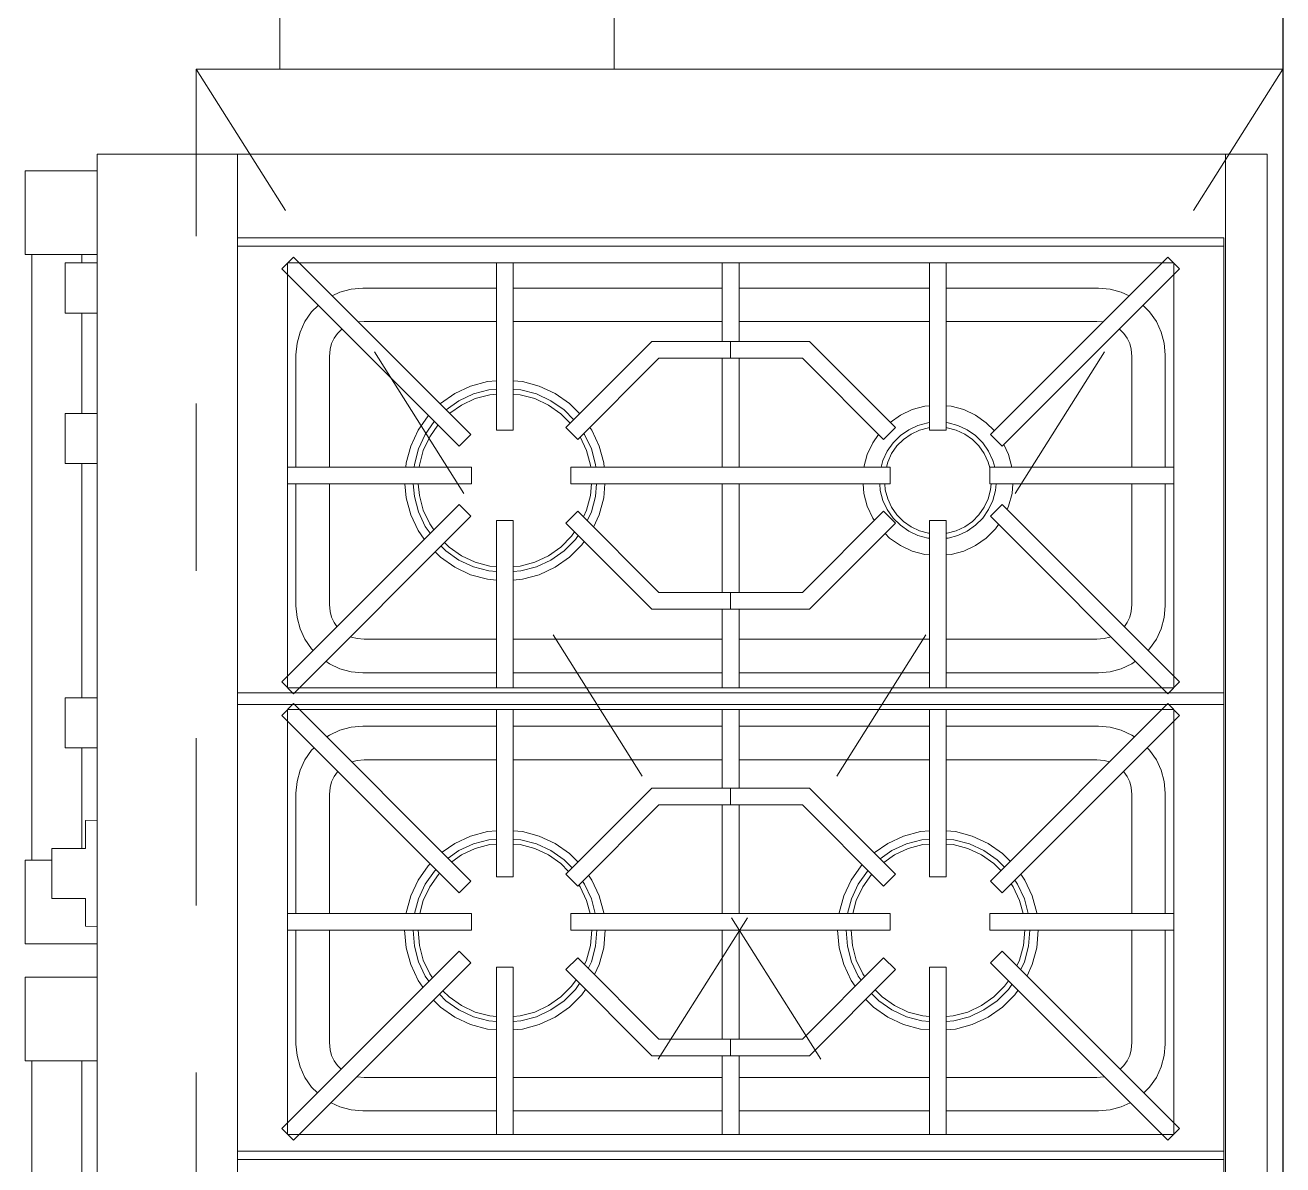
# Model space of a CAD drawing. Header units: metres. Extents: x -44 to 358, y -286 to 66.
# Drawn here: x 36.14 to 36.892, y -88.641 to -87.959 of the extents above; entities that cross this region are included whole.
import ezdxf

# ---------------------------------------------------------------- set-up
doc = ezdxf.new("R2010")
doc.units = ezdxf.units.M
doc.header["$LTSCALE"] = 0.3
for name, pattern in [('DASHED', [0.75, 0.5, -0.25]), ('DASHED2', [9.525, 6.35, -3.175]), ('HIDDEN2', [4.7625, 3.175, -1.5875])]:
    doc.linetypes.add(name, pattern=pattern)
for name, color, linetype, lineweight in [('01a_Mobiliario', 250, 'Continuous', 0), ('A-EQPM-OVHD', 253, 'DASHED2', 5), ('A-WALL', 7, 'Continuous', 30), ('baños', 141, 'Continuous', 0), ('Columnas', 7, 'Continuous', 18), ('MOBILIARIOS', 252, 'Continuous', 0), ('PROYECCION', 9, 'DASHED', 0)]:
    doc.layers.add(name, color=color, linetype=linetype, lineweight=lineweight)

# ---------------------------------------------------------------- blocks, each defined once
blk = doc.blocks.new('PL BASE 1N NASAS 09')
at = {"layer": '01a_Mobiliario', "transparency": 33554684}
for p, q in [((-104.43107, -51.19972), (-104.43107, -52.36972)), ((-104.43107, -52.36972), (-103.83107, -52.36972))]:
    blk.add_line(p, q, dxfattribs=at)
at = {"layer": 'A-EQPM-OVHD', "linetype": 'HIDDEN2'}
blk.add_line((-104.23107, -52.36972), (-103.83107, -52.36972), dxfattribs=at)
at = {"layer": 'A-WALL'}
blk.add_line((-103.83107, -51.13972), (-103.83107, -54.91972), dxfattribs=at)
at = {"layer": 'PROYECCION', "color": 252, "linetype": 'DASHED', "ltscale": 0.1}
blk.add_line((-104.23107, -52.36972), (-104.23107, -51.19972), dxfattribs=at)
blk = doc.blocks.new('A$C3ed47c56')
at = {"layer": 'MOBILIARIOS'}
for p, q in [((0.043, 0.05092), (0.043, 0.98092)), ((0.043, 0.98092), (0.043, 0.05092)), ((0.718, 0.98092), (0.718, 0.05092)), ((0.743, 0.98092), (0.743, 0.05092)), ((0.743, 0.05092), (0.743, 0.98092)), ((0.127, 0.65192), (0.127, 0.92592)), ((0.717, 0.92592), (0.717, 0.65192)), ((0.004, 0.59292), (0.004, 0.91162)), ((0.034, 0.59292), (0.034, 0.74692)), ((0.717, 0.65192), (0.127, 0.65192)), ((0.127, 0.65192), (0.127, 0.64692)), ((0.717, 0.64692), (0.717, 0.65192)), ((0.717, 0.64692), (0.127, 0.64692)), ((0.127, 0.64692), (0.127, 0.37292)), ((0.15346, 0.63338), (0.16053, 0.64045)), ((0.2666, 0.53439), (0.16053, 0.64045)), ((0.5774, 0.53439), (0.68346, 0.64045)), ((0.69053, 0.63338), (0.68346, 0.64045)), ((0.717, 0.37292), (0.717, 0.64692)), ((0.25953, 0.52732), (0.15346, 0.63338)), ((0.157, 0.51492), (0.157, 0.63692)), ((0.157, 0.63692), (0.282, 0.63692)), ((0.282, 0.63692), (0.292, 0.63692)), ((0.282, 0.53692), (0.282, 0.63692)), ((0.292, 0.53692), (0.292, 0.63692)), ((0.292, 0.63692), (0.541, 0.63692)), ((0.417, 0.58992), (0.417, 0.63692)), ((0.427, 0.63692), (0.427, 0.58992)), ((0.541, 0.63692), (0.551, 0.63692)), ((0.541, 0.53692), (0.541, 0.63692)), ((0.551, 0.53692), (0.551, 0.63692)), ((0.551, 0.63692), (0.687, 0.63692)), ((0.58447, 0.52732), (0.69053, 0.63338)), ((0.687, 0.63692), (0.687, 0.51492)), ((0.18297, 0.61801), (0.18832, 0.62051)), ((0.18832, 0.62051), (0.19505, 0.62231)), ((0.19505, 0.62231), (0.202, 0.62292)), ((0.202, 0.62292), (0.282, 0.62292)), ((0.292, 0.62292), (0.417, 0.62292)), ((0.427, 0.62292), (0.541, 0.62292)), ((0.551, 0.62292), (0.642, 0.62292)), ((0.642, 0.62292), (0.64895, 0.62231)), ((0.64895, 0.62231), (0.65568, 0.62051)), ((0.65568, 0.62051), (0.66102, 0.61801)), ((0.17136, 0.60863), (0.17479, 0.61206)), ((0.66921, 0.61206), (0.67264, 0.60863)), ((0.16441, 0.5966), (0.16736, 0.60292)), ((0.16736, 0.60292), (0.17136, 0.60863)), ((0.19847, 0.60252), (0.19854, 0.60254)), ((0.19854, 0.60254), (0.20287, 0.60292)), ((0.20287, 0.60292), (0.282, 0.60292)), ((0.292, 0.60292), (0.417, 0.60292)), ((0.427, 0.60292), (0.541, 0.60292)), ((0.551, 0.60292), (0.64113, 0.60292)), ((0.64113, 0.60292), (0.64546, 0.60254)), ((0.64546, 0.60254), (0.64553, 0.60252)), ((0.67264, 0.60863), (0.67664, 0.60292)), ((0.67664, 0.60292), (0.67959, 0.5966)), ((0.16261, 0.58986), (0.16441, 0.5966)), ((0.18474, 0.59288), (0.18674, 0.59573)), ((0.18674, 0.59573), (0.18893, 0.59792)), ((0.65507, 0.59792), (0.65726, 0.59573)), ((0.65726, 0.59573), (0.65925, 0.59288)), ((0.67959, 0.5966), (0.68139, 0.58986)), ((0, 0.59292), (0.00029, 0.59292)), ((0, 0.54292), (0, 0.59292)), ((0.00029, 0.59292), (0.00115, 0.59292)), ((0.00115, 0.59292), (0.00254, 0.59292)), ((0.00254, 0.59292), (0.00444, 0.59292)), ((0.00444, 0.59292), (0.00679, 0.59292)), ((0.00679, 0.59292), (0.0095, 0.59292)), ((0.0095, 0.59292), (0.0125, 0.59292)), ((0.0125, 0.59292), (0.0157, 0.59292)), ((0.0157, 0.59292), (0.019, 0.59292)), ((0.019, 0.59292), (0.043, 0.59292)), ((0.162, 0.58292), (0.16261, 0.58986)), ((0.18238, 0.58638), (0.18328, 0.58973)), ((0.18328, 0.58973), (0.18474, 0.59288)), ((0.32346, 0.53845), (0.37493, 0.58992)), ((0.37493, 0.58992), (0.422, 0.58992)), ((0.422, 0.57992), (0.422, 0.58992)), ((0.46907, 0.58992), (0.422, 0.58992)), ((0.52053, 0.53845), (0.46907, 0.58992)), ((0.65925, 0.59288), (0.66072, 0.58973)), ((0.66072, 0.58973), (0.66162, 0.58638)), ((0.68139, 0.58986), (0.682, 0.58292)), ((0.162, 0.51492), (0.162, 0.58292)), ((0.182, 0.58205), (0.18238, 0.58638)), ((0.182, 0.51492), (0.182, 0.58205)), ((0.33053, 0.53138), (0.37907, 0.57992)), ((0.37907, 0.57992), (0.422, 0.57992)), ((0.417, 0.51492), (0.417, 0.57992)), ((0.46493, 0.57992), (0.422, 0.57992)), ((0.427, 0.57992), (0.427, 0.51492)), ((0.51346, 0.53138), (0.46493, 0.57992)), ((0.66162, 0.58638), (0.662, 0.58205)), ((0.662, 0.58205), (0.662, 0.51492)), ((0.682, 0.58292), (0.682, 0.51492)), ((0.26648, 0.5713), (0.27658, 0.57401)), ((0.27658, 0.57401), (0.282, 0.57448)), ((0.292, 0.57448), (0.29742, 0.57401)), ((0.29742, 0.57401), (0.30752, 0.5713)), ((0.52548, 0.5713), (0.53558, 0.57401)), ((0.53558, 0.57401), (0.541, 0.57448)), ((0.551, 0.57448), (0.55642, 0.57401)), ((0.55642, 0.57401), (0.56652, 0.5713)), ((0.24843, 0.56088), (0.257, 0.56688)), ((0.257, 0.56688), (0.26648, 0.5713)), ((0.2595, 0.56255), (0.26819, 0.5666)), ((0.26819, 0.5666), (0.27745, 0.56908)), ((0.26921, 0.56378), (0.27797, 0.56613)), ((0.27745, 0.56908), (0.282, 0.56948)), ((0.27797, 0.56613), (0.282, 0.56648)), ((0.292, 0.56948), (0.29655, 0.56908)), ((0.292, 0.56648), (0.29603, 0.56613)), ((0.29603, 0.56613), (0.30478, 0.56378)), ((0.29655, 0.56908), (0.30581, 0.5666)), ((0.30581, 0.5666), (0.3145, 0.56255)), ((0.30752, 0.5713), (0.317, 0.56688)), ((0.317, 0.56688), (0.32557, 0.56088)), ((0.50743, 0.56088), (0.516, 0.56688)), ((0.516, 0.56688), (0.52548, 0.5713)), ((0.5185, 0.56255), (0.52719, 0.5666)), ((0.52719, 0.5666), (0.53645, 0.56908)), ((0.52821, 0.56378), (0.53697, 0.56613)), ((0.53645, 0.56908), (0.541, 0.56948)), ((0.53697, 0.56613), (0.541, 0.56648)), ((0.551, 0.56948), (0.55555, 0.56908)), ((0.551, 0.56648), (0.55503, 0.56613)), ((0.55503, 0.56613), (0.56378, 0.56378)), ((0.55555, 0.56908), (0.56481, 0.5666)), ((0.56481, 0.5666), (0.5735, 0.56255)), ((0.56652, 0.5713), (0.576, 0.56688)), ((0.576, 0.56688), (0.58457, 0.56088)), ((0.24427, 0.55672), (0.24843, 0.56088)), ((0.24779, 0.5532), (0.25165, 0.55705)), ((0.25165, 0.55705), (0.2595, 0.56255)), ((0.25357, 0.55475), (0.261, 0.55995)), ((0.261, 0.55995), (0.26921, 0.56378)), ((0.30478, 0.56378), (0.313, 0.55995)), ((0.313, 0.55995), (0.32042, 0.55475)), ((0.3145, 0.56255), (0.32235, 0.55705)), ((0.32235, 0.55705), (0.32913, 0.55027)), ((0.32557, 0.56088), (0.33296, 0.55349)), ((0.50277, 0.55622), (0.50743, 0.56088)), ((0.50629, 0.5527), (0.51065, 0.55705)), ((0.51065, 0.55705), (0.5185, 0.56255)), ((0.51257, 0.55475), (0.52, 0.55995)), ((0.52, 0.55995), (0.52821, 0.56378)), ((0.56378, 0.56378), (0.572, 0.55995)), ((0.572, 0.55995), (0.57942, 0.55475)), ((0.5735, 0.56255), (0.58135, 0.55705)), ((0.58135, 0.55705), (0.58813, 0.55027)), ((0.58457, 0.56088), (0.59196, 0.55349)), ((0.24991, 0.55108), (0.25357, 0.55475)), ((0.32042, 0.55475), (0.32683, 0.54834)), ((0.32913, 0.55027), (0.33166, 0.54666)), ((0.33296, 0.55349), (0.33524, 0.55023)), ((0.50841, 0.55058), (0.51257, 0.55475)), ((0.57942, 0.55475), (0.58583, 0.54834)), ((0.58813, 0.55027), (0.59025, 0.54724)), ((0.59196, 0.55349), (0.59383, 0.55082)), ((0, 0.54292), (0.00029, 0.54292)), ((0.00029, 0.54292), (0.00115, 0.54292)), ((0.00115, 0.54292), (0.00254, 0.54292)), ((0.00254, 0.54292), (0.00444, 0.54292)), ((0.00444, 0.54292), (0.00679, 0.54292)), ((0.00679, 0.54292), (0.0095, 0.54292)), ((0.0095, 0.54292), (0.0125, 0.54292)), ((0.0125, 0.54292), (0.0157, 0.54292)), ((0.0157, 0.54292), (0.019, 0.54292)), ((0.019, 0.54292), (0.043, 0.54292)), ((0.23062, 0.53544), (0.23504, 0.54492)), ((0.23504, 0.54492), (0.23788, 0.54897)), ((0.23532, 0.53373), (0.23937, 0.54242)), ((0.23937, 0.54242), (0.24145, 0.5454)), ((0.24197, 0.54092), (0.2436, 0.54325)), ((0.32683, 0.54834), (0.32952, 0.54451)), ((0.48962, 0.53544), (0.49404, 0.54492)), ((0.49404, 0.54492), (0.49646, 0.54838)), ((0.49432, 0.53373), (0.49837, 0.54242)), ((0.49837, 0.54242), (0.50004, 0.54481)), ((0.50097, 0.54092), (0.50219, 0.54266)), ((0.58583, 0.54834), (0.58811, 0.5451)), ((0.59927, 0.54212), (0.60238, 0.53544)), ((0.22791, 0.52534), (0.23062, 0.53544)), ((0.23814, 0.5327), (0.24197, 0.54092)), ((0.25953, 0.52732), (0.2666, 0.53439)), ((0.282, 0.53692), (0.292, 0.53692)), ((0.33053, 0.53138), (0.32346, 0.53845)), ((0.33459, 0.53544), (0.33586, 0.5327)), ((0.33684, 0.53769), (0.33868, 0.53373)), ((0.34059, 0.54143), (0.34338, 0.53544)), ((0.34338, 0.53544), (0.34609, 0.52534)), ((0.48691, 0.52534), (0.48962, 0.53544)), ((0.49714, 0.5327), (0.50097, 0.54092)), ((0.51346, 0.53138), (0.52053, 0.53845)), ((0.541, 0.53692), (0.551, 0.53692)), ((0.58447, 0.52732), (0.5774, 0.53439)), ((0.59327, 0.53612), (0.59486, 0.5327)), ((0.59552, 0.53837), (0.59768, 0.53373)), ((0.60238, 0.53544), (0.60509, 0.52534)), ((0.23283, 0.52447), (0.23532, 0.53373)), ((0.23579, 0.52395), (0.23814, 0.5327)), ((0.33586, 0.5327), (0.33821, 0.52395)), ((0.33868, 0.53373), (0.34116, 0.52447)), ((0.49183, 0.52447), (0.49432, 0.53373)), ((0.49479, 0.52395), (0.49714, 0.5327)), ((0.59486, 0.5327), (0.59721, 0.52395)), ((0.59768, 0.53373), (0.60016, 0.52447)), ((0, 0.52292), (0.00029, 0.52292)), ((0, 0.52292), (0, 0.47292)), ((0.00029, 0.52292), (0.00115, 0.52292)), ((0.00115, 0.52292), (0.00254, 0.52292)), ((0.00254, 0.52292), (0.00444, 0.52292)), ((0.00444, 0.52292), (0.00679, 0.52292)), ((0.00679, 0.52292), (0.0095, 0.52292)), ((0.0095, 0.52292), (0.0125, 0.52292)), ((0.0125, 0.52292), (0.0157, 0.52292)), ((0.0157, 0.52292), (0.019, 0.52292)), ((0.019, 0.52292), (0.043, 0.52292)), ((0.227, 0.51492), (0.22791, 0.52534)), ((0.232, 0.51492), (0.23283, 0.52447)), ((0.235, 0.51492), (0.23579, 0.52395)), ((0.33821, 0.52395), (0.339, 0.51492)), ((0.34116, 0.52447), (0.342, 0.51492)), ((0.34609, 0.52534), (0.347, 0.51492)), ((0.486, 0.51492), (0.48691, 0.52534)), ((0.491, 0.51492), (0.49183, 0.52447)), ((0.494, 0.51492), (0.49479, 0.52395)), ((0.59721, 0.52395), (0.598, 0.51492)), ((0.60016, 0.52447), (0.601, 0.51492)), ((0.60509, 0.52534), (0.606, 0.51492)), ((0.043, 0.51269), (0.036, 0.51249)), ((0.036, 0.51201), (0.036, 0.51249)), ((0.036, 0.51059), (0.036, 0.51201)), ((0.157, 0.51492), (0.157, 0.50492)), ((0.267, 0.51492), (0.157, 0.51492)), ((0.267, 0.51492), (0.267, 0.50492)), ((0.3265, 0.51492), (0.3265, 0.50492)), ((0.417, 0.51492), (0.3265, 0.51492)), ((0.427, 0.51492), (0.417, 0.51492)), ((0.5175, 0.51492), (0.427, 0.51492)), ((0.5175, 0.51492), (0.5175, 0.50492)), ((0.577, 0.51492), (0.577, 0.50492)), ((0.577, 0.51492), (0.687, 0.51492)), ((0.687, 0.51492), (0.687, 0.50492)), ((0.036, 0.50826), (0.036, 0.51059)), ((0.036, 0.5051), (0.036, 0.50826)), ((0.036, 0.50121), (0.036, 0.5051)), ((0.267, 0.50492), (0.157, 0.50492)), ((0.157, 0.38292), (0.157, 0.50492)), ((0.162, 0.43292), (0.162, 0.50492)), ((0.182, 0.43379), (0.182, 0.50492)), ((0.22791, 0.5045), (0.22787, 0.50492)), ((0.23062, 0.4944), (0.22791, 0.5045)), ((0.23532, 0.49611), (0.23296, 0.50492)), ((0.23814, 0.49713), (0.23605, 0.50492)), ((0.417, 0.50492), (0.3265, 0.50492)), ((0.33795, 0.50492), (0.33586, 0.49713)), ((0.34104, 0.50492), (0.33868, 0.49611)), ((0.34609, 0.5045), (0.34338, 0.4944)), ((0.34612, 0.50492), (0.34609, 0.5045)), ((0.427, 0.50492), (0.417, 0.50492)), ((0.417, 0.43992), (0.417, 0.50492)), ((0.5175, 0.50492), (0.427, 0.50492)), ((0.427, 0.50492), (0.427, 0.43992)), ((0.48691, 0.5045), (0.48687, 0.50492)), ((0.48962, 0.4944), (0.48691, 0.5045)), ((0.49432, 0.49611), (0.49196, 0.50492)), ((0.49714, 0.49713), (0.49505, 0.50492)), ((0.577, 0.50492), (0.687, 0.50492)), ((0.59695, 0.50492), (0.59486, 0.49713)), ((0.60004, 0.50492), (0.59768, 0.49611)), ((0.60509, 0.5045), (0.60238, 0.4944)), ((0.60512, 0.50492), (0.60509, 0.5045)), ((0.662, 0.50492), (0.662, 0.43379)), ((0.682, 0.50492), (0.682, 0.43292)), ((0.687, 0.50492), (0.687, 0.38292)), ((0.036, 0.4967), (0.036, 0.50121)), ((0.036, 0.49592), (0.036, 0.4967)), ((0.24197, 0.48892), (0.23814, 0.49713)), ((0.33586, 0.49713), (0.33203, 0.48892)), ((0.50097, 0.48892), (0.49714, 0.49713)), ((0.59486, 0.49713), (0.59103, 0.48892)), ((0.016, 0.49152), (0.016, 0.49592)), ((0.036, 0.49592), (0.016, 0.49592)), ((0.016, 0.4863), (0.016, 0.49152)), ((0.25953, 0.49252), (0.15346, 0.38645)), ((0.23504, 0.48492), (0.23062, 0.4944)), ((0.23937, 0.48742), (0.23532, 0.49611)), ((0.25953, 0.49252), (0.2666, 0.48545)), ((0.33868, 0.49611), (0.33463, 0.48742)), ((0.34338, 0.4944), (0.33896, 0.48492)), ((0.49404, 0.48492), (0.48962, 0.4944)), ((0.49837, 0.48742), (0.49432, 0.49611)), ((0.58447, 0.49252), (0.5774, 0.48545)), ((0.58447, 0.49252), (0.69053, 0.38645)), ((0.59768, 0.49611), (0.59363, 0.48742)), ((0.60238, 0.4944), (0.59796, 0.48492)), ((0.016, 0.48092), (0.016, 0.4863)), ((0.2666, 0.48545), (0.16053, 0.37938)), ((0.24104, 0.47635), (0.23504, 0.48492)), ((0.24487, 0.47957), (0.23937, 0.48742)), ((0.24717, 0.48149), (0.24197, 0.48892)), ((0.24783, 0.48082), (0.24717, 0.48149)), ((0.282, 0.48292), (0.292, 0.48292)), ((0.282, 0.48292), (0.282, 0.38292)), ((0.292, 0.48292), (0.292, 0.38292)), ((0.33053, 0.48845), (0.32346, 0.48138)), ((0.33053, 0.48845), (0.37907, 0.43992)), ((0.33203, 0.48892), (0.33122, 0.48776)), ((0.33463, 0.48742), (0.33337, 0.48562)), ((0.33896, 0.48492), (0.33695, 0.48204)), ((0.51346, 0.48845), (0.46493, 0.43992)), ((0.50004, 0.47635), (0.49404, 0.48492)), ((0.50387, 0.47957), (0.49837, 0.48742)), ((0.50617, 0.48149), (0.50097, 0.48892)), ((0.50633, 0.48132), (0.50617, 0.48149)), ((0.51346, 0.48845), (0.52053, 0.48138)), ((0.541, 0.48292), (0.551, 0.48292)), ((0.541, 0.48292), (0.541, 0.38292)), ((0.551, 0.48292), (0.551, 0.38292)), ((0.5774, 0.48545), (0.68346, 0.37938)), ((0.59103, 0.48892), (0.58981, 0.48718)), ((0.59363, 0.48742), (0.59196, 0.48503)), ((0.59796, 0.48492), (0.59553, 0.48145)), ((0.016, 0.47554), (0.016, 0.48092)), ((0.016, 0.47032), (0.016, 0.47554)), ((0.2422, 0.47519), (0.24104, 0.47635)), ((0.24572, 0.47871), (0.24487, 0.47957)), ((0.261, 0.46989), (0.25514, 0.47399)), ((0.32042, 0.47508), (0.313, 0.46989)), ((0.32509, 0.47975), (0.32042, 0.47508)), ((0.32721, 0.47764), (0.32235, 0.47279)), ((0.32346, 0.48138), (0.37493, 0.42992)), ((0.33073, 0.47412), (0.32557, 0.46896)), ((0.52053, 0.48138), (0.46907, 0.42992)), ((0.5007, 0.47569), (0.50004, 0.47635)), ((0.50422, 0.47921), (0.50387, 0.47957)), ((0.52, 0.46989), (0.51355, 0.4744)), ((0.57942, 0.47508), (0.572, 0.46989)), ((0.58359, 0.47925), (0.57942, 0.47508)), ((0.58571, 0.47714), (0.58135, 0.47279)), ((0, 0.47292), (0.00029, 0.47292)), ((0.00029, 0.47292), (0.00115, 0.47292)), ((0.00115, 0.47292), (0.00254, 0.47292)), ((0.00254, 0.47292), (0.00444, 0.47292)), ((0.004, 0.11092), (0.004, 0.47292)), ((0.00444, 0.47292), (0.00679, 0.47292)), ((0.00679, 0.47292), (0.0095, 0.47292)), ((0.0095, 0.47292), (0.0125, 0.47292)), ((0.0125, 0.47292), (0.0157, 0.47292)), ((0.0157, 0.47292), (0.016, 0.47292)), ((0.016, 0.46592), (0.016, 0.47032)), ((0.257, 0.46296), (0.24942, 0.46827)), ((0.2595, 0.46729), (0.25299, 0.47184)), ((0.26819, 0.46324), (0.2595, 0.46729)), ((0.26921, 0.46605), (0.261, 0.46989)), ((0.313, 0.46989), (0.30478, 0.46605)), ((0.3145, 0.46729), (0.30581, 0.46324)), ((0.32235, 0.47279), (0.3145, 0.46729)), ((0.32557, 0.46896), (0.317, 0.46296)), ((0.516, 0.46296), (0.50783, 0.46868)), ((0.5185, 0.46729), (0.51141, 0.47225)), ((0.52719, 0.46324), (0.5185, 0.46729)), ((0.52821, 0.46605), (0.52, 0.46989)), ((0.572, 0.46989), (0.56378, 0.46605)), ((0.5735, 0.46729), (0.56481, 0.46324)), ((0.58135, 0.47279), (0.5735, 0.46729)), ((0.58457, 0.46896), (0.576, 0.46296)), ((0.58923, 0.47362), (0.58457, 0.46896)), ((0.016, 0.46592), (0.036, 0.46592)), ((0.034, 0.40592), (0.034, 0.46592)), ((0.036, 0.46592), (0.036, 0.46513)), ((0.036, 0.46063), (0.036, 0.46513)), ((0.036, 0.45673), (0.036, 0.46063)), ((0.26648, 0.45854), (0.257, 0.46296)), ((0.27745, 0.46075), (0.26819, 0.46324)), ((0.27797, 0.46371), (0.26921, 0.46605)), ((0.282, 0.46036), (0.27745, 0.46075)), ((0.282, 0.46336), (0.27797, 0.46371)), ((0.29603, 0.46371), (0.292, 0.46336)), ((0.29655, 0.46075), (0.292, 0.46036)), ((0.30478, 0.46605), (0.29603, 0.46371)), ((0.30581, 0.46324), (0.29655, 0.46075)), ((0.317, 0.46296), (0.30752, 0.45854)), ((0.52548, 0.45854), (0.516, 0.46296)), ((0.53645, 0.46075), (0.52719, 0.46324)), ((0.53697, 0.46371), (0.52821, 0.46605)), ((0.541, 0.46036), (0.53645, 0.46075)), ((0.541, 0.46336), (0.53697, 0.46371)), ((0.55503, 0.46371), (0.551, 0.46336)), ((0.55555, 0.46075), (0.551, 0.46036)), ((0.56378, 0.46605), (0.55503, 0.46371)), ((0.56481, 0.46324), (0.55555, 0.46075)), ((0.576, 0.46296), (0.56652, 0.45854)), ((0.036, 0.45358), (0.036, 0.45673)), ((0.036, 0.45125), (0.036, 0.45358)), ((0.27658, 0.45583), (0.26648, 0.45854)), ((0.282, 0.45536), (0.27658, 0.45583)), ((0.29742, 0.45583), (0.292, 0.45536)), ((0.30752, 0.45854), (0.29742, 0.45583)), ((0.53558, 0.45583), (0.52548, 0.45854)), ((0.541, 0.45536), (0.53558, 0.45583)), ((0.55642, 0.45583), (0.551, 0.45536)), ((0.56652, 0.45854), (0.55642, 0.45583)), ((0.036, 0.44983), (0.036, 0.45125)), ((0.036, 0.44935), (0.036, 0.44983)), ((0.043, 0.44915), (0.036, 0.44935)), ((0.37907, 0.43992), (0.422, 0.43992)), ((0.422, 0.43992), (0.422, 0.42992)), ((0.46493, 0.43992), (0.422, 0.43992)), ((0.16261, 0.42597), (0.162, 0.43292)), ((0.18238, 0.42946), (0.182, 0.43379)), ((0.18328, 0.4261), (0.18238, 0.42946)), ((0.37493, 0.42992), (0.422, 0.42992)), ((0.417, 0.38292), (0.417, 0.42992)), ((0.46907, 0.42992), (0.422, 0.42992)), ((0.427, 0.42992), (0.427, 0.38292)), ((0.66162, 0.42946), (0.66072, 0.4261)), ((0.662, 0.43379), (0.66162, 0.42946)), ((0.682, 0.43292), (0.68139, 0.42597)), ((0.16441, 0.41924), (0.16261, 0.42597)), ((0.18474, 0.42296), (0.18328, 0.4261)), ((0.18674, 0.42011), (0.18474, 0.42296)), ((0.65925, 0.42296), (0.65726, 0.42011)), ((0.66072, 0.4261), (0.65925, 0.42296)), ((0.68139, 0.42597), (0.67959, 0.41924)), ((0.16736, 0.41292), (0.16441, 0.41924)), ((0.18693, 0.41992), (0.18674, 0.42011)), ((0.19854, 0.4133), (0.19531, 0.41416)), ((0.64868, 0.41416), (0.64546, 0.4133)), ((0.65726, 0.42011), (0.65707, 0.41992)), ((0.67959, 0.41924), (0.67664, 0.41292)), ((0.17136, 0.40721), (0.16736, 0.41292)), ((0.17279, 0.40578), (0.17136, 0.40721)), ((0.20287, 0.41292), (0.19854, 0.4133)), ((0.282, 0.41292), (0.20287, 0.41292)), ((0.417, 0.41292), (0.292, 0.41292)), ((0.541, 0.41292), (0.427, 0.41292)), ((0.64113, 0.41292), (0.551, 0.41292)), ((0.64546, 0.4133), (0.64113, 0.41292)), ((0.67264, 0.40721), (0.67121, 0.40578)), ((0.67664, 0.41292), (0.67264, 0.40721)), ((0.024, 0.40152), (0.024, 0.40592)), ((0.043, 0.40592), (0.024, 0.40592)), ((0.024, 0.3963), (0.024, 0.40152)), ((0.182, 0.39828), (0.18049, 0.39934)), ((0.66351, 0.39934), (0.662, 0.39828)), ((0.024, 0.39092), (0.024, 0.3963)), ((0.18832, 0.39533), (0.182, 0.39828)), ((0.19505, 0.39353), (0.18832, 0.39533)), ((0.202, 0.39292), (0.19505, 0.39353)), ((0.282, 0.39292), (0.202, 0.39292)), ((0.417, 0.39292), (0.292, 0.39292)), ((0.541, 0.39292), (0.427, 0.39292)), ((0.642, 0.39292), (0.551, 0.39292)), ((0.64895, 0.39353), (0.642, 0.39292)), ((0.65568, 0.39533), (0.64895, 0.39353)), ((0.662, 0.39828), (0.65568, 0.39533)), ((0.024, 0.38554), (0.024, 0.39092)), ((0.024, 0.38032), (0.024, 0.38554)), ((0.15346, 0.38645), (0.16053, 0.37938)), ((0.69053, 0.38645), (0.68346, 0.37938)), ((0.717, 0.37292), (0.717, 0.38492)), ((0.717, 0.37992), (0.717, 0.38492)), ((0.024, 0.37592), (0.024, 0.38032)), ((0.717, 0.37992), (0.127, 0.37992)), ((0.127, 0.37992), (0.127, 0.10592)), ((0.127, 0.37292), (0.127, 0.37992)), ((0.282, 0.38292), (0.157, 0.38292)), ((0.282, 0.38292), (0.292, 0.38292)), ((0.541, 0.38292), (0.292, 0.38292)), ((0.541, 0.38292), (0.551, 0.38292)), ((0.687, 0.38292), (0.551, 0.38292)), ((0.717, 0.10592), (0.717, 0.37992)), ((0.024, 0.37592), (0.043, 0.37592)), ((0.034, 0.23592), (0.034, 0.37592)), ((0.127, 0.37292), (0.667, 0.37292)), ((0.15346, 0.36638), (0.16053, 0.37345)), ((0.157, 0.24792), (0.157, 0.36992)), ((0.157, 0.36992), (0.282, 0.36992)), ((0.2666, 0.26739), (0.16053, 0.37345)), ((0.282, 0.36992), (0.292, 0.36992)), ((0.282, 0.26992), (0.282, 0.36992)), ((0.292, 0.26992), (0.292, 0.36992)), ((0.292, 0.36992), (0.541, 0.36992)), ((0.417, 0.32292), (0.417, 0.36992)), ((0.427, 0.36992), (0.427, 0.32292)), ((0.541, 0.36992), (0.551, 0.36992)), ((0.541, 0.26992), (0.541, 0.36992)), ((0.551, 0.26992), (0.551, 0.36992)), ((0.551, 0.36992), (0.687, 0.36992)), ((0.5774, 0.26739), (0.68346, 0.37345)), ((0.667, 0.37292), (0.717, 0.37292)), ((0.69053, 0.36638), (0.68346, 0.37345)), ((0.687, 0.36992), (0.687, 0.24792)), ((0.25953, 0.26032), (0.15346, 0.36638)), ((0.58447, 0.26032), (0.69053, 0.36638)), ((0.1799, 0.35409), (0.182, 0.35556)), ((0.182, 0.35556), (0.18832, 0.35851)), ((0.18832, 0.35851), (0.19505, 0.36031)), ((0.19505, 0.36031), (0.202, 0.36092)), ((0.202, 0.36092), (0.282, 0.36092)), ((0.292, 0.36092), (0.417, 0.36092)), ((0.427, 0.36092), (0.541, 0.36092)), ((0.551, 0.36092), (0.642, 0.36092)), ((0.642, 0.36092), (0.64895, 0.36031)), ((0.64895, 0.36031), (0.65568, 0.35851)), ((0.65568, 0.35851), (0.662, 0.35556)), ((0.662, 0.35556), (0.6641, 0.35409)), ((0.16736, 0.34092), (0.17136, 0.34663)), ((0.17136, 0.34663), (0.17229, 0.34756)), ((0.67171, 0.34756), (0.67264, 0.34663)), ((0.67264, 0.34663), (0.67664, 0.34092)), ((0.16441, 0.3346), (0.16736, 0.34092)), ((0.19461, 0.33937), (0.19519, 0.33964)), ((0.19519, 0.33964), (0.19854, 0.34054)), ((0.19854, 0.34054), (0.20287, 0.34092)), ((0.20287, 0.34092), (0.282, 0.34092)), ((0.292, 0.34092), (0.417, 0.34092)), ((0.427, 0.34092), (0.541, 0.34092)), ((0.551, 0.34092), (0.64113, 0.34092)), ((0.64113, 0.34092), (0.64546, 0.34054)), ((0.64546, 0.34054), (0.64881, 0.33964)), ((0.64881, 0.33964), (0.64938, 0.33937)), ((0.67664, 0.34092), (0.67959, 0.3346)), ((0.16261, 0.32786), (0.16441, 0.3346)), ((0.18474, 0.33088), (0.18648, 0.33336)), ((0.65752, 0.33336), (0.65925, 0.33088)), ((0.67959, 0.3346), (0.68139, 0.32786)), ((0.162, 0.32092), (0.16261, 0.32786)), ((0.182, 0.32005), (0.18238, 0.32438)), ((0.18238, 0.32438), (0.18328, 0.32773)), ((0.18328, 0.32773), (0.18474, 0.33088)), ((0.65925, 0.33088), (0.66072, 0.32773)), ((0.66072, 0.32773), (0.66162, 0.32438)), ((0.66162, 0.32438), (0.662, 0.32005)), ((0.68139, 0.32786), (0.682, 0.32092)), ((0.162, 0.24792), (0.162, 0.32092)), ((0.182, 0.24792), (0.182, 0.32005)), ((0.32346, 0.27145), (0.37493, 0.32292)), ((0.37493, 0.32292), (0.422, 0.32292)), ((0.46907, 0.32292), (0.422, 0.32292)), ((0.422, 0.31292), (0.422, 0.32292)), ((0.52053, 0.27145), (0.46907, 0.32292)), ((0.662, 0.32005), (0.662, 0.24792)), ((0.682, 0.32092), (0.682, 0.24792)), ((0.33053, 0.26438), (0.37907, 0.31292)), ((0.37907, 0.31292), (0.422, 0.31292)), ((0.417, 0.24792), (0.417, 0.31292)), ((0.46493, 0.31292), (0.422, 0.31292)), ((0.427, 0.31292), (0.427, 0.24792)), ((0.51346, 0.26438), (0.46493, 0.31292)), ((0.257, 0.29788), (0.26648, 0.3023)), ((0.26648, 0.3023), (0.27658, 0.30501)), ((0.27658, 0.30501), (0.282, 0.30548)), ((0.292, 0.30548), (0.29742, 0.30501)), ((0.29742, 0.30501), (0.30752, 0.3023)), ((0.30752, 0.3023), (0.317, 0.29788)), ((0.24843, 0.29188), (0.257, 0.29788)), ((0.25165, 0.28805), (0.2595, 0.29355)), ((0.2595, 0.29355), (0.26819, 0.2976)), ((0.261, 0.29095), (0.26921, 0.29478)), ((0.26819, 0.2976), (0.27745, 0.30008)), ((0.26921, 0.29478), (0.27797, 0.29713)), ((0.27745, 0.30008), (0.282, 0.30048)), ((0.27797, 0.29713), (0.282, 0.29748)), ((0.292, 0.30048), (0.29655, 0.30008)), ((0.292, 0.29748), (0.29603, 0.29713)), ((0.29603, 0.29713), (0.30478, 0.29478)), ((0.29655, 0.30008), (0.30581, 0.2976)), ((0.30478, 0.29478), (0.313, 0.29095)), ((0.30581, 0.2976), (0.3145, 0.29355)), ((0.3145, 0.29355), (0.32235, 0.28805)), ((0.317, 0.29788), (0.32557, 0.29188)), ((0.24527, 0.28872), (0.24843, 0.29188)), ((0.24879, 0.2852), (0.25165, 0.28805)), ((0.25357, 0.28575), (0.261, 0.29095)), ((0.313, 0.29095), (0.32042, 0.28575)), ((0.32235, 0.28805), (0.32913, 0.28127)), ((0.32557, 0.29188), (0.33296, 0.28449)), ((0.5235, 0.28489), (0.53061, 0.28821)), ((0.53061, 0.28821), (0.53819, 0.29024)), ((0.53819, 0.29024), (0.541, 0.29048)), ((0.551, 0.29048), (0.55381, 0.29024)), ((0.55381, 0.29024), (0.56139, 0.28821)), ((0.56139, 0.28821), (0.5685, 0.28489)), ((0.23504, 0.27592), (0.2387, 0.28115)), ((0.25091, 0.28308), (0.25357, 0.28575)), ((0.32042, 0.28575), (0.32683, 0.27934)), ((0.32683, 0.27934), (0.32869, 0.27669)), ((0.32913, 0.28127), (0.33084, 0.27883)), ((0.33296, 0.28449), (0.33442, 0.28241)), ((0.51434, 0.27765), (0.51707, 0.28039)), ((0.51707, 0.28039), (0.5235, 0.28489)), ((0.5285, 0.27623), (0.53403, 0.27881)), ((0.53403, 0.27881), (0.53992, 0.28039)), ((0.53992, 0.28039), (0.541, 0.28048)), ((0.551, 0.28048), (0.55208, 0.28039)), ((0.55208, 0.28039), (0.55797, 0.27881)), ((0.55797, 0.27881), (0.5635, 0.27623)), ((0.5685, 0.28489), (0.57492, 0.28039)), ((0.57492, 0.28039), (0.58047, 0.27484)), ((0.23062, 0.26644), (0.23504, 0.27592)), ((0.23532, 0.26473), (0.23937, 0.27342)), ((0.23814, 0.2637), (0.24197, 0.27192)), ((0.23937, 0.27342), (0.24228, 0.27757)), ((0.24197, 0.27192), (0.24442, 0.27543)), ((0.33053, 0.26438), (0.32346, 0.27145)), ((0.33995, 0.2738), (0.34338, 0.26644)), ((0.51346, 0.26438), (0.52053, 0.27145)), ((0.51919, 0.26842), (0.5235, 0.27273)), ((0.5235, 0.27273), (0.5285, 0.27623)), ((0.52543, 0.27043), (0.53, 0.27363)), ((0.53, 0.27363), (0.53505, 0.27599)), ((0.53505, 0.27599), (0.54044, 0.27743)), ((0.54044, 0.27743), (0.541, 0.27748)), ((0.551, 0.27748), (0.55156, 0.27743)), ((0.55156, 0.27743), (0.55694, 0.27599)), ((0.55694, 0.27599), (0.562, 0.27363)), ((0.562, 0.27363), (0.56657, 0.27043)), ((0.5635, 0.27623), (0.5685, 0.27273)), ((0.5685, 0.27273), (0.57281, 0.26842)), ((0.58047, 0.27484), (0.58228, 0.27227)), ((0.22791, 0.25634), (0.23062, 0.26644)), ((0.23283, 0.25547), (0.23532, 0.26473)), ((0.23579, 0.25495), (0.23814, 0.2637)), ((0.25953, 0.26032), (0.2666, 0.26739)), ((0.282, 0.26992), (0.292, 0.26992)), ((0.33395, 0.2678), (0.33586, 0.2637)), ((0.33586, 0.2637), (0.33821, 0.25495)), ((0.3362, 0.27005), (0.33868, 0.26473)), ((0.33868, 0.26473), (0.34116, 0.25547)), ((0.34338, 0.26644), (0.34609, 0.25634)), ((0.50371, 0.26131), (0.50703, 0.26842)), ((0.50703, 0.26842), (0.50802, 0.26983)), ((0.51311, 0.25789), (0.51569, 0.26342)), ((0.51569, 0.26342), (0.51919, 0.26842)), ((0.51829, 0.26192), (0.52149, 0.26649)), ((0.52149, 0.26649), (0.52543, 0.27043)), ((0.541, 0.26992), (0.551, 0.26992)), ((0.56657, 0.27043), (0.57051, 0.26649)), ((0.57051, 0.26649), (0.57371, 0.26192)), ((0.57281, 0.26842), (0.57631, 0.26342)), ((0.57631, 0.26342), (0.57889, 0.25789)), ((0.58447, 0.26032), (0.5774, 0.26739)), ((0.22717, 0.24792), (0.22791, 0.25634)), ((0.34609, 0.25634), (0.34682, 0.24792)), ((0.50168, 0.25373), (0.50371, 0.26131)), ((0.51153, 0.252), (0.51311, 0.25789)), ((0.51449, 0.25148), (0.51593, 0.25686)), ((0.51593, 0.25686), (0.51829, 0.26192)), ((0.57371, 0.26192), (0.57607, 0.25686)), ((0.57607, 0.25686), (0.57751, 0.25148)), ((0.57889, 0.25789), (0.58047, 0.252)), ((0.58739, 0.26324), (0.58829, 0.26131)), ((0.58829, 0.26131), (0.59032, 0.25373)), ((0.23217, 0.24792), (0.23283, 0.25547)), ((0.23517, 0.24792), (0.23579, 0.25495)), ((0.33821, 0.25495), (0.33882, 0.24792)), ((0.34116, 0.25547), (0.34182, 0.24792)), ((0.50117, 0.24792), (0.50168, 0.25373)), ((0.51117, 0.24792), (0.51153, 0.252)), ((0.51417, 0.24792), (0.51449, 0.25148)), ((0.57751, 0.25148), (0.57782, 0.24792)), ((0.58047, 0.252), (0.58082, 0.24792)), ((0.59032, 0.25373), (0.59082, 0.24792)), ((0.157, 0.24792), (0.157, 0.23792)), ((0.267, 0.24792), (0.157, 0.24792)), ((0.267, 0.24792), (0.267, 0.23792)), ((0.3265, 0.24792), (0.3265, 0.23792)), ((0.417, 0.24792), (0.3265, 0.24792)), ((0.427, 0.24792), (0.417, 0.24792)), ((0.5175, 0.24792), (0.427, 0.24792)), ((0.5175, 0.24792), (0.5175, 0.23792)), ((0.577, 0.24792), (0.577, 0.23792)), ((0.577, 0.24792), (0.687, 0.24792)), ((0.687, 0.24792), (0.687, 0.23792)), ((0.024, 0.23152), (0.024, 0.23592)), ((0.043, 0.23592), (0.024, 0.23592)), ((0.267, 0.23792), (0.157, 0.23792)), ((0.157, 0.11592), (0.157, 0.23792)), ((0.162, 0.17092), (0.162, 0.23792)), ((0.182, 0.17179), (0.182, 0.23792)), ((0.22791, 0.2355), (0.2277, 0.23792)), ((0.23062, 0.2254), (0.22791, 0.2355)), ((0.23283, 0.23637), (0.2327, 0.23792)), ((0.23532, 0.22711), (0.23283, 0.23637)), ((0.23579, 0.23689), (0.2357, 0.23792)), ((0.23814, 0.22813), (0.23579, 0.23689)), ((0.417, 0.23792), (0.3265, 0.23792)), ((0.33821, 0.23689), (0.33586, 0.22813)), ((0.3383, 0.23792), (0.33821, 0.23689)), ((0.34116, 0.23637), (0.33868, 0.22711)), ((0.3413, 0.23792), (0.34116, 0.23637)), ((0.34609, 0.2355), (0.34338, 0.2254)), ((0.3463, 0.23792), (0.34609, 0.2355)), ((0.427, 0.23792), (0.417, 0.23792)), ((0.417, 0.17292), (0.417, 0.23792)), ((0.5175, 0.23792), (0.427, 0.23792)), ((0.427, 0.23792), (0.427, 0.17292)), ((0.50371, 0.23053), (0.50173, 0.23792)), ((0.51311, 0.23395), (0.51205, 0.23792)), ((0.51569, 0.22842), (0.51311, 0.23395)), ((0.51593, 0.23497), (0.51514, 0.23792)), ((0.51829, 0.22992), (0.51593, 0.23497)), ((0.57607, 0.23497), (0.57371, 0.22992)), ((0.577, 0.23844), (0.57607, 0.23497)), ((0.57889, 0.23395), (0.57631, 0.22842)), ((0.577, 0.23792), (0.687, 0.23792)), ((0.57995, 0.23792), (0.57889, 0.23395)), ((0.59027, 0.23792), (0.58829, 0.23053)), ((0.662, 0.23792), (0.662, 0.17179)), ((0.682, 0.23792), (0.682, 0.17092)), ((0.687, 0.23792), (0.687, 0.11592)), ((0.024, 0.2263), (0.024, 0.23152)), ((0.024, 0.22092), (0.024, 0.2263)), ((0.23937, 0.21842), (0.23532, 0.22711)), ((0.24197, 0.21992), (0.23814, 0.22813)), ((0.33586, 0.22813), (0.33204, 0.21994)), ((0.33868, 0.22711), (0.33463, 0.21842)), ((0.50703, 0.22342), (0.50371, 0.23053)), ((0.51919, 0.22342), (0.51569, 0.22842)), ((0.52149, 0.22535), (0.51829, 0.22992)), ((0.57371, 0.22992), (0.57051, 0.22535)), ((0.57631, 0.22842), (0.57281, 0.22342)), ((0.58829, 0.23053), (0.58548, 0.22451)), ((0.024, 0.21554), (0.024, 0.22092)), ((0.25953, 0.22552), (0.15346, 0.11945)), ((0.2666, 0.21845), (0.16053, 0.11238)), ((0.23504, 0.21592), (0.23062, 0.2254)), ((0.24475, 0.21074), (0.23937, 0.21842)), ((0.24689, 0.21288), (0.24197, 0.21992)), ((0.25953, 0.22552), (0.2666, 0.21845)), ((0.33053, 0.22145), (0.32346, 0.21438)), ((0.33053, 0.22145), (0.37907, 0.17292)), ((0.33463, 0.21842), (0.33419, 0.2178)), ((0.34338, 0.2254), (0.33896, 0.21592)), ((0.51346, 0.22145), (0.46493, 0.17292)), ((0.51049, 0.21848), (0.50703, 0.22342)), ((0.51346, 0.22145), (0.52053, 0.21438)), ((0.5235, 0.21911), (0.51919, 0.22342)), ((0.52543, 0.22141), (0.52149, 0.22535)), ((0.5285, 0.21561), (0.5235, 0.21911)), ((0.53, 0.21821), (0.52543, 0.22141)), ((0.53505, 0.21585), (0.53, 0.21821)), ((0.562, 0.21821), (0.55694, 0.21585)), ((0.56657, 0.22141), (0.562, 0.21821)), ((0.5685, 0.21911), (0.5635, 0.21561)), ((0.57051, 0.22535), (0.56657, 0.22141)), ((0.57281, 0.22342), (0.5685, 0.21911)), ((0.58447, 0.22552), (0.5774, 0.21845)), ((0.5774, 0.21845), (0.68346, 0.11238)), ((0.58447, 0.22552), (0.69053, 0.11945)), ((0.024, 0.21032), (0.024, 0.21554)), ((0.24104, 0.20735), (0.23504, 0.21592)), ((0.282, 0.21592), (0.292, 0.21592)), ((0.282, 0.21592), (0.282, 0.11592)), ((0.292, 0.21592), (0.292, 0.11592)), ((0.32609, 0.21175), (0.32042, 0.20608)), ((0.32346, 0.21438), (0.37493, 0.16292)), ((0.33896, 0.21592), (0.33777, 0.21422)), ((0.52053, 0.21438), (0.46907, 0.16292)), ((0.5235, 0.20695), (0.51738, 0.21123)), ((0.53403, 0.21303), (0.5285, 0.21561)), ((0.53992, 0.21145), (0.53403, 0.21303)), ((0.54044, 0.21441), (0.53505, 0.21585)), ((0.541, 0.21136), (0.53992, 0.21145)), ((0.541, 0.21436), (0.54044, 0.21441)), ((0.541, 0.21592), (0.551, 0.21592)), ((0.541, 0.21592), (0.541, 0.11592)), ((0.551, 0.21592), (0.551, 0.11592)), ((0.55156, 0.21441), (0.551, 0.21436)), ((0.55208, 0.21145), (0.551, 0.21136)), ((0.55694, 0.21585), (0.55156, 0.21441)), ((0.55797, 0.21303), (0.55208, 0.21145)), ((0.5635, 0.21561), (0.55797, 0.21303)), ((0.57492, 0.21145), (0.5685, 0.20695)), ((0.57966, 0.21618), (0.57492, 0.21145)), ((0.024, 0.20592), (0.024, 0.21032)), ((0.024, 0.20592), (0.043, 0.20592)), ((0.034, 0.14592), (0.034, 0.20592)), ((0.2412, 0.20719), (0.24104, 0.20735)), ((0.2595, 0.19829), (0.25182, 0.20367)), ((0.261, 0.20089), (0.25396, 0.20581)), ((0.32042, 0.20608), (0.313, 0.20089)), ((0.32235, 0.20379), (0.3145, 0.19829)), ((0.32821, 0.20964), (0.32235, 0.20379)), ((0.33173, 0.20612), (0.32557, 0.19996)), ((0.53061, 0.20363), (0.5235, 0.20695)), ((0.53819, 0.2016), (0.53061, 0.20363)), ((0.56139, 0.20363), (0.55381, 0.2016)), ((0.5685, 0.20695), (0.56139, 0.20363)), ((0.24843, 0.19996), (0.24827, 0.20012)), ((0.257, 0.19396), (0.24843, 0.19996)), ((0.26819, 0.19424), (0.2595, 0.19829)), ((0.26921, 0.19705), (0.261, 0.20089)), ((0.27797, 0.19471), (0.26921, 0.19705)), ((0.30478, 0.19705), (0.29603, 0.19471)), ((0.313, 0.20089), (0.30478, 0.19705)), ((0.3145, 0.19829), (0.30581, 0.19424)), ((0.32557, 0.19996), (0.317, 0.19396)), ((0.541, 0.20136), (0.53819, 0.2016)), ((0.55381, 0.2016), (0.551, 0.20136)), ((0.26648, 0.18954), (0.257, 0.19396)), ((0.27658, 0.18683), (0.26648, 0.18954)), ((0.27745, 0.19175), (0.26819, 0.19424)), ((0.282, 0.19136), (0.27745, 0.19175)), ((0.282, 0.19436), (0.27797, 0.19471)), ((0.29603, 0.19471), (0.292, 0.19436)), ((0.29655, 0.19175), (0.292, 0.19136)), ((0.30581, 0.19424), (0.29655, 0.19175)), ((0.30752, 0.18954), (0.29742, 0.18683)), ((0.317, 0.19396), (0.30752, 0.18954)), ((0.282, 0.18636), (0.27658, 0.18683)), ((0.29742, 0.18683), (0.292, 0.18636)), ((0.16261, 0.16397), (0.162, 0.17092)), ((0.18238, 0.16746), (0.182, 0.17179)), ((0.18328, 0.1641), (0.18238, 0.16746)), ((0.37907, 0.17292), (0.422, 0.17292)), ((0.422, 0.17292), (0.422, 0.16292)), ((0.46493, 0.17292), (0.422, 0.17292)), ((0.66162, 0.16746), (0.66072, 0.1641)), ((0.662, 0.17179), (0.66162, 0.16746)), ((0.682, 0.17092), (0.68139, 0.16397)), ((0.16441, 0.15724), (0.16261, 0.16397)), ((0.18474, 0.16096), (0.18328, 0.1641)), ((0.18674, 0.15811), (0.18474, 0.16096)), ((0.18919, 0.15566), (0.18674, 0.15811)), ((0.37493, 0.16292), (0.422, 0.16292)), ((0.417, 0.11592), (0.417, 0.16292)), ((0.46907, 0.16292), (0.422, 0.16292)), ((0.427, 0.16292), (0.427, 0.11592)), ((0.65726, 0.15811), (0.65481, 0.15566)), ((0.65925, 0.16096), (0.65726, 0.15811)), ((0.66072, 0.1641), (0.65925, 0.16096)), ((0.68139, 0.16397), (0.67959, 0.15724)), ((0.16736, 0.15092), (0.16441, 0.15724)), ((0.17136, 0.14521), (0.16736, 0.15092)), ((0.18947, 0.15546), (0.18919, 0.15566)), ((0.20287, 0.15092), (0.19938, 0.15122)), ((0.282, 0.15092), (0.20287, 0.15092)), ((0.417, 0.15092), (0.292, 0.15092)), ((0.541, 0.15092), (0.427, 0.15092)), ((0.64113, 0.15092), (0.551, 0.15092)), ((0.64462, 0.15122), (0.64113, 0.15092)), ((0.65481, 0.15566), (0.65453, 0.15546)), ((0.67664, 0.15092), (0.67264, 0.14521)), ((0.67959, 0.15724), (0.67664, 0.15092)), ((0.024, 0.14152), (0.024, 0.14592)), ((0.043, 0.14592), (0.024, 0.14592)), ((0.17529, 0.14128), (0.17136, 0.14521)), ((0.67264, 0.14521), (0.66871, 0.14128)), ((0.024, 0.1363), (0.024, 0.14152)), ((0.024, 0.13092), (0.024, 0.1363)), ((0.18832, 0.13333), (0.18366, 0.13551)), ((0.66034, 0.13551), (0.65568, 0.13333)), ((0.024, 0.12554), (0.024, 0.13092)), ((0.19505, 0.13153), (0.18832, 0.13333)), ((0.202, 0.13092), (0.19505, 0.13153)), ((0.282, 0.13092), (0.202, 0.13092)), ((0.417, 0.13092), (0.292, 0.13092)), ((0.541, 0.13092), (0.427, 0.13092)), ((0.642, 0.13092), (0.551, 0.13092)), ((0.64895, 0.13153), (0.642, 0.13092)), ((0.65568, 0.13333), (0.64895, 0.13153)), ((0.024, 0.12032), (0.024, 0.12554)), ((0.024, 0.11592), (0.024, 0.12032)), ((0.024, 0.11592), (0.043, 0.11592)), ((0.034, 0.11092), (0.034, 0.11592)), ((0.15346, 0.11945), (0.16053, 0.11238)), ((0.282, 0.11592), (0.157, 0.11592)), ((0.282, 0.11592), (0.292, 0.11592)), ((0.541, 0.11592), (0.292, 0.11592)), ((0.541, 0.11592), (0.551, 0.11592)), ((0.687, 0.11592), (0.551, 0.11592)), ((0.69053, 0.11945), (0.68346, 0.11238)), ((0, 0.11092), (0.00029, 0.11092)), ((0, 0.06092), (0, 0.11092)), ((0.00029, 0.11092), (0.00115, 0.11092)), ((0.00115, 0.11092), (0.00254, 0.11092)), ((0.00254, 0.11092), (0.00444, 0.11092)), ((0.00444, 0.11092), (0.00679, 0.11092)), ((0.00679, 0.11092), (0.0095, 0.11092)), ((0.0095, 0.11092), (0.0125, 0.11092)), ((0.0125, 0.11092), (0.0157, 0.11092)), ((0.0157, 0.11092), (0.019, 0.11092)), ((0.019, 0.11092), (0.043, 0.11092)), ((0.127, 0.10592), (0.717, 0.10592)), ((0.127, 0.10592), (0.127, 0.10092)), ((0.717, 0.10092), (0.717, 0.10592)), ((0.127, 0.10092), (0.717, 0.10092)), ((0.127, 0.10092), (0.127, 0.05092)), ((0, 0.06092), (0.00029, 0.06092)), ((0.00029, 0.06092), (0.00115, 0.06092)), ((0.00115, 0.06092), (0.00254, 0.06092)), ((0.00254, 0.06092), (0.00444, 0.06092)), ((0.00444, 0.06092), (0.00679, 0.06092)), ((0.00679, 0.06092), (0.0095, 0.06092)), ((0.0095, 0.06092), (0.0125, 0.06092)), ((0.0125, 0.06092), (0.0157, 0.06092)), ((0.0157, 0.06092), (0.019, 0.06092)), ((0.019, 0.06092), (0.043, 0.06092)), ((0.743, 0.05092), (0.043, 0.05092)), ((0.043, 0.05092), (0.127, 0.05092)), ((0.127, 0.05092), (0.718, 0.05092)), ((0.718, 0.05092), (0.743, 0.05092))]:
    blk.add_line(p, q, dxfattribs=at)
at = {"layer": 'PROYECCION', "color": 252, "linetype": 'DASHED', "ltscale": 0.1}
for p, q in [((0.1023, 0), (0.1023, 1.03)), ((0.1023, 0), (0.7523, 1.03)), ((0.7523, 0), (0.1023, 1.03)), ((0.1023, 0), (0.7523, 0))]:
    blk.add_line(p, q, dxfattribs=at)
blk = doc.blocks.new('A$C74a5ad94')
at = {"layer": 'baños'}
blk.add_blockref('PL BASE 1N NASAS 09', (131.49568, 56.1498), dxfattribs=at)
at = {"layer": 'MOBILIARIOS', "xscale": -1, "rotation": 180}
blk.add_blockref('A$C3ed47c56', (26.91231, 3.78008), dxfattribs=at)

msp = doc.modelspace()

# ---------------------------------------------------------------- block references
at = {"layer": 'Columnas', "ltscale": 0.2}
msp.add_blockref('A$C74a5ad94', (9.2272544, -91.7655679), dxfattribs=at)

doc.saveas('drawing.dxf')
